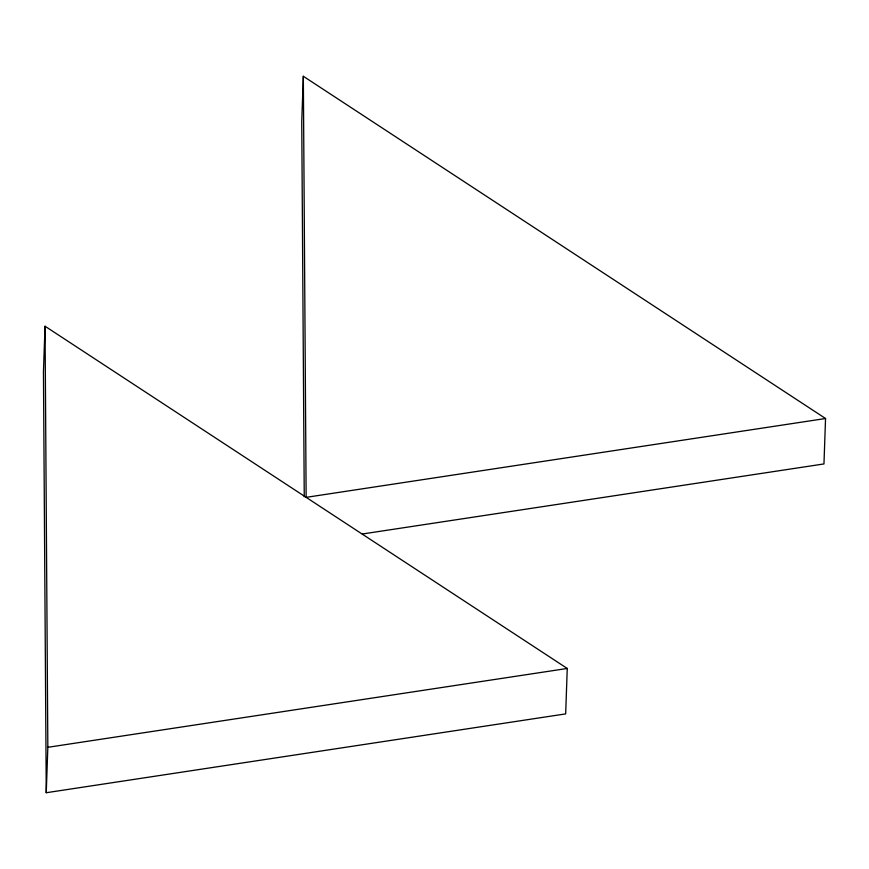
<?xml version="1.0" encoding="UTF-8"?>
<svg xmlns="http://www.w3.org/2000/svg" width="869" height="869" viewBox="0 0 869 869"><rect width="100%" height="100%" fill="white"/><g stroke="black" fill="none" stroke-linecap="round" stroke-linejoin="round"><path stroke-width="1.3" d="M45.036 326.223L43.45 371.65L46.253 792.724L565.665 713.894L567.251 668.467L45.036 326.223L47.838 747.307L46.253 792.724M362.264 534.011L823.964 463.937L825.55 418.51L303.335 76.276L301.749 121.693L304.248 496.742M825.55 418.51L306.138 497.35L303.335 76.276M47.838 747.307L567.251 668.467"/></g></svg>
